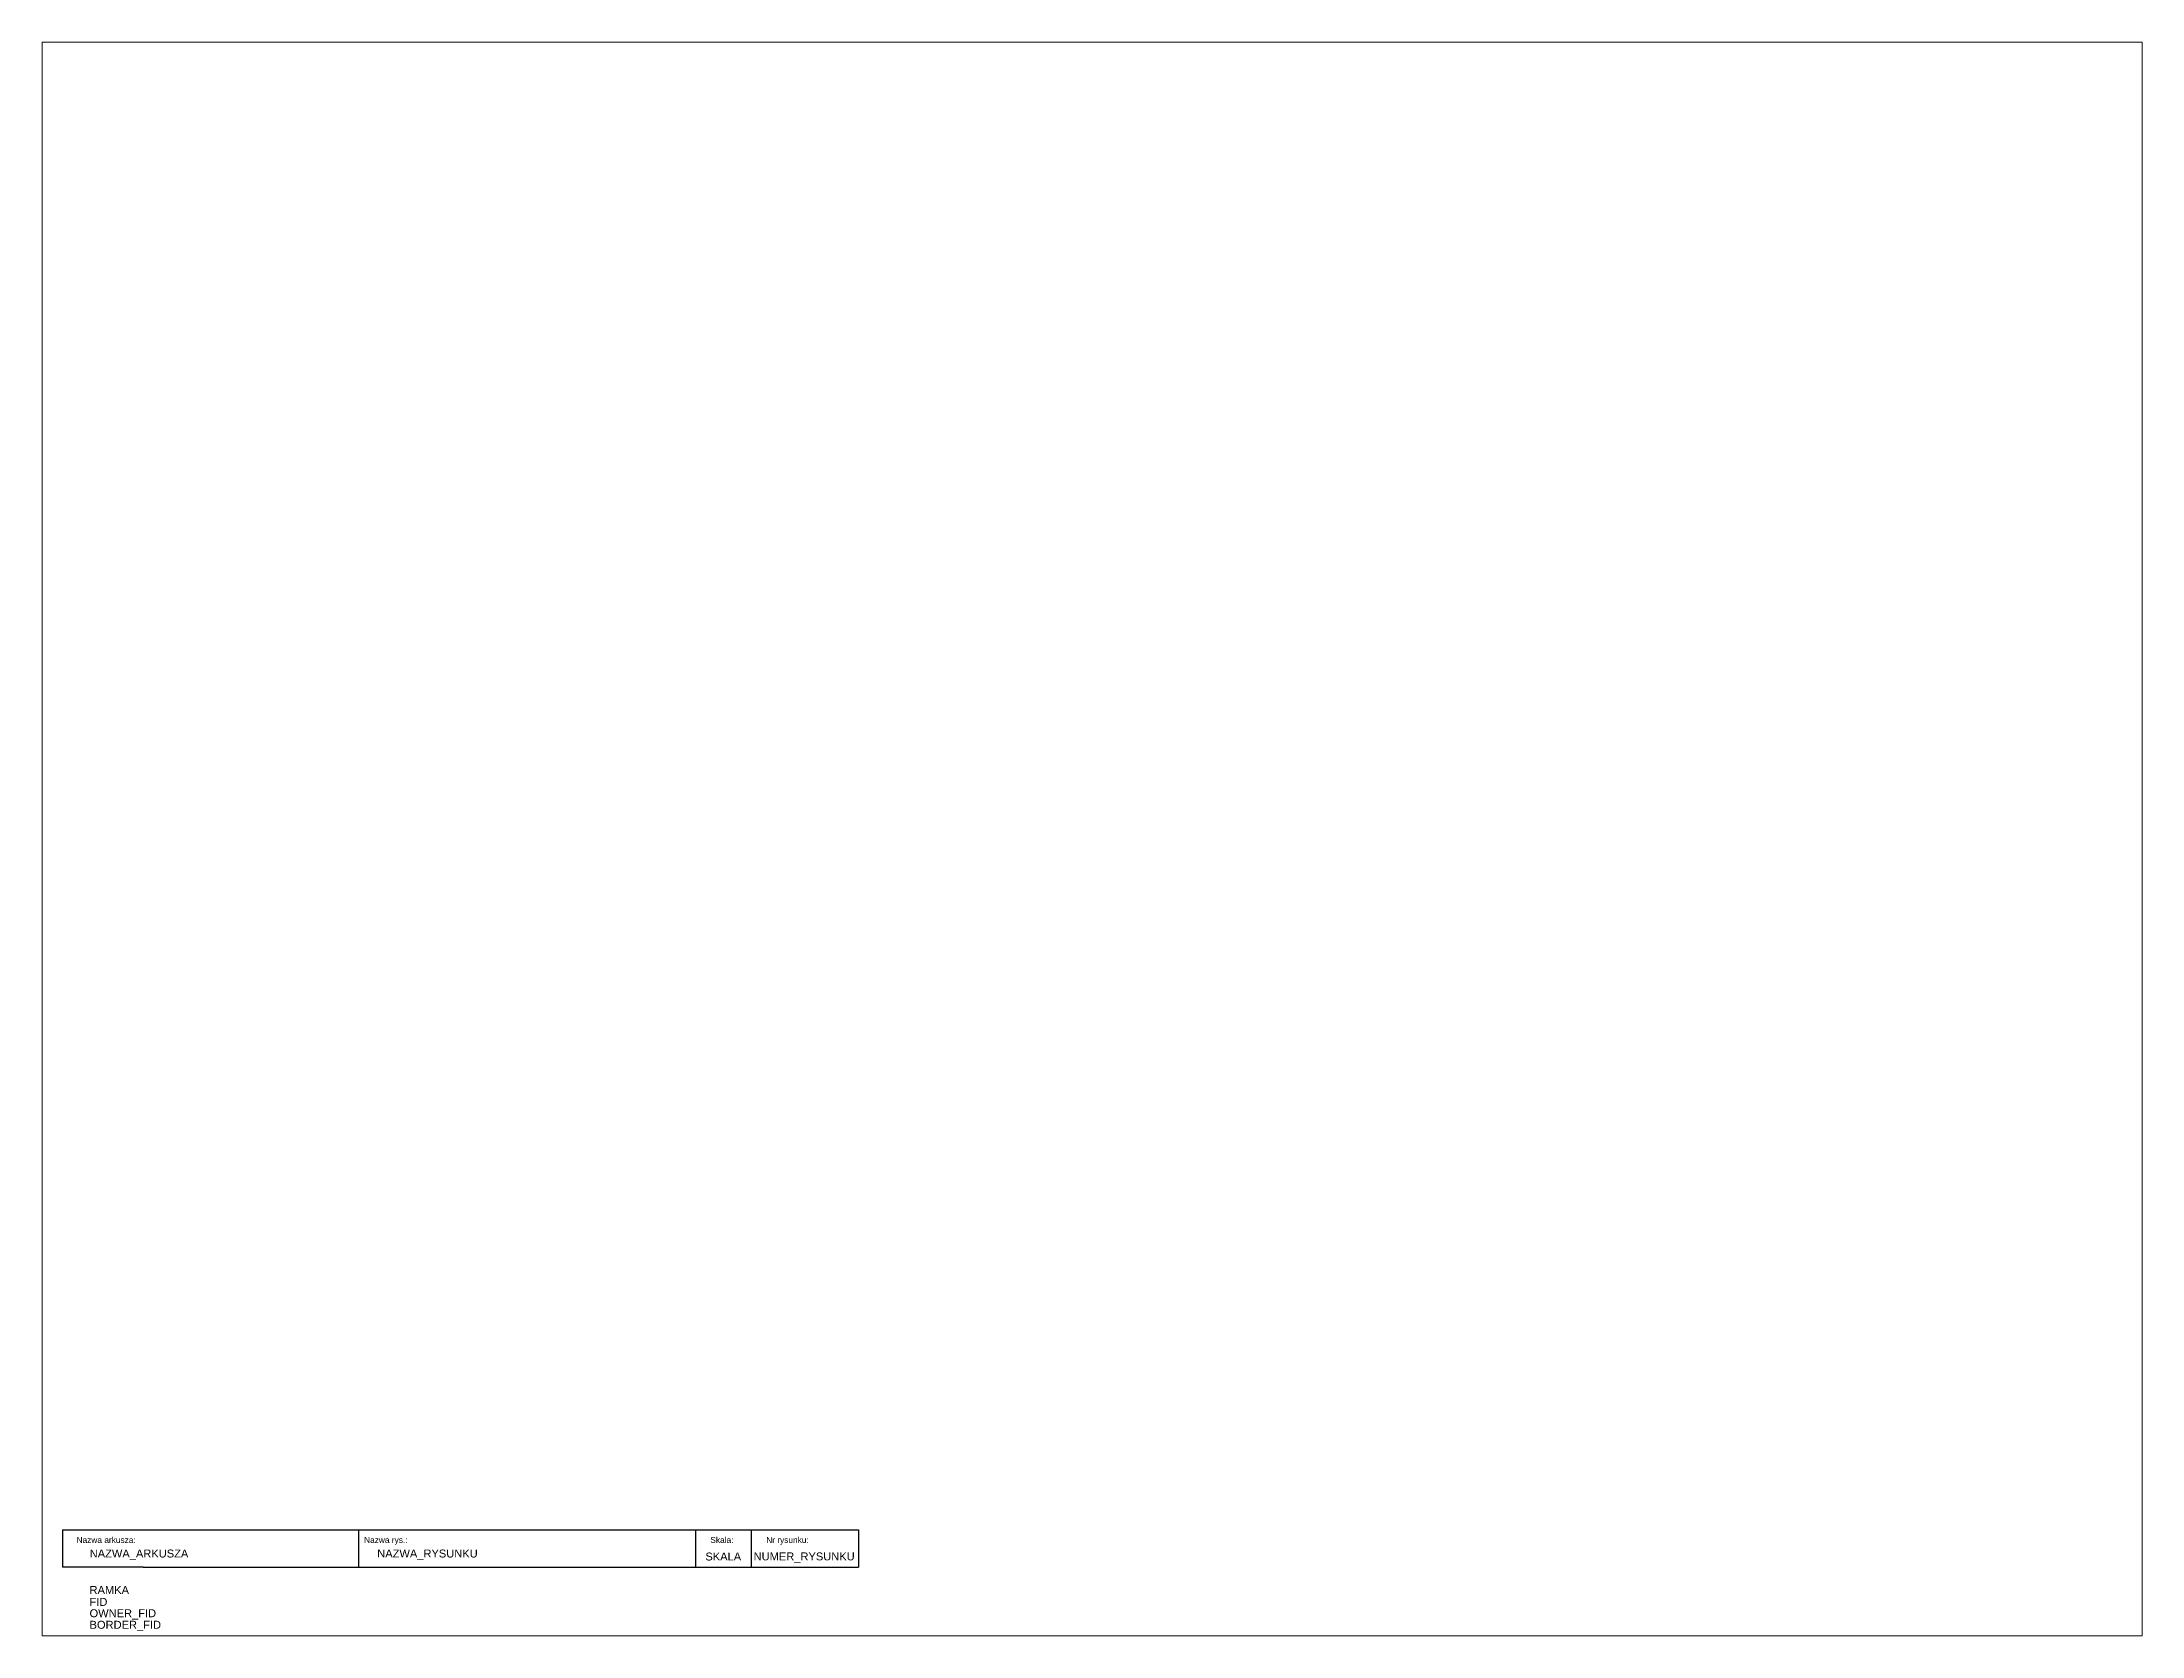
# Paper-space layout 'Arkusz1' of a CAD drawing. Header units: millimetres. Extents: x 26 to 231, y 20 to 176.
# The model-space entities are those that its viewports show. They can reach past a viewport. Long polylines and large blocks are cut down to what shows.
import ezdxf
from ezdxf.enums import TextEntityAlignment as Align

# ---------------------------------------------------------------- set-up
doc = ezdxf.new("R2010")
doc.units = ezdxf.units.MM
doc.layers.add('__MYCOMM_RAMKA', color=7, linetype='Continuous')
doc.styles.get("Standard").update_dxf_attribs({"font": 'arial.ttf'})

msp = doc.modelspace()

# ---------------------------------------------------------------- linework, layer by layer
at = {"layer": '__MYCOMM_RAMKA'}
for p, q in [((0, 7.62), (162.35, 7.62)), ((0, 7.62), (0, 0)), ((60.35, 7.62), (60.35, 0)), ((129.14, 7.62), (129.14, 0)), ((140.49, 7.62), (140.49, 0)), ((162.35, 7.62), (162.35, 0)), ((16.46, 0), (0, 0)), ((32.91, 0), (49.37, 0)), ((49.37, 0), (65.83, 0)), ((16.46, 0), (32.91, 0)), ((53.44, 0), (69.89, 0)), ((69.89, 0), (86.35, 0)), ((69.89, 0), (162.35, 0))]:
    msp.add_line(p, q, dxfattribs=at)

# ---------------------------------------------------------------- texts
for tag, p, s, flags in [('NAZWA_ARKUSZA', (5.53, 1.98), 'Nazwa arkusza', 8), ('NAZWA_RYSUNKU', (64.19, 1.98), 'Nazwa rysunku', 8), ('RAMKA', (5.5, -5.45), '', 9), ('OWNER_FID', (5.5, -10.2), '', 9), ('FID', (5.5, -7.88), '', 9), ('BORDER_FID', (5.5, -12.55), '', 9)]:
    msp.add_attdef(tag, p, s, height=1.62, dxfattribs=dict(flags=flags))
at = {"flags": 8}
for tag, text, p in [('SKALA', 'Projekt linia 1', (134.78, 2.18)), ('NUMER_RYSUNKU', 'Numer rysunku', (151.28, 1.98))]:
    msp.add_attdef(tag, text=text, height=1.62, dxfattribs=at).set_placement(p, align=Align.MIDDLE)
at = {"layer": '__MYCOMM_RAMKA'}
for s, height, p in [('Nazwa arkusza:', 1.2162, (2.84, 4.95)), ('Nazwa rys.:', 1.2162, (61.5, 4.95)), ('Skala:', 1.216, (132.14, 4.95)), ('Nr rysunku:', 1.2162, (143.54, 4.95))]:
    msp.add_text(s, height=height, dxfattribs=at).set_placement(p)

psp = doc.layouts.new('Arkusz1')

# ---------------------------------------------------------------- viewports
at = {"layer": '0'}
psp.add_viewport(center=(128.5, 97.5), size=(205.6, 156), view_center_point=(210, 148.5), view_height=325.0506, dxfattribs=at)

doc.saveas('drawing.dxf')
